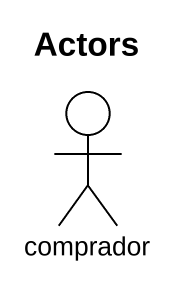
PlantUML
@startuml
title Actors
actor comprador
@enduml
